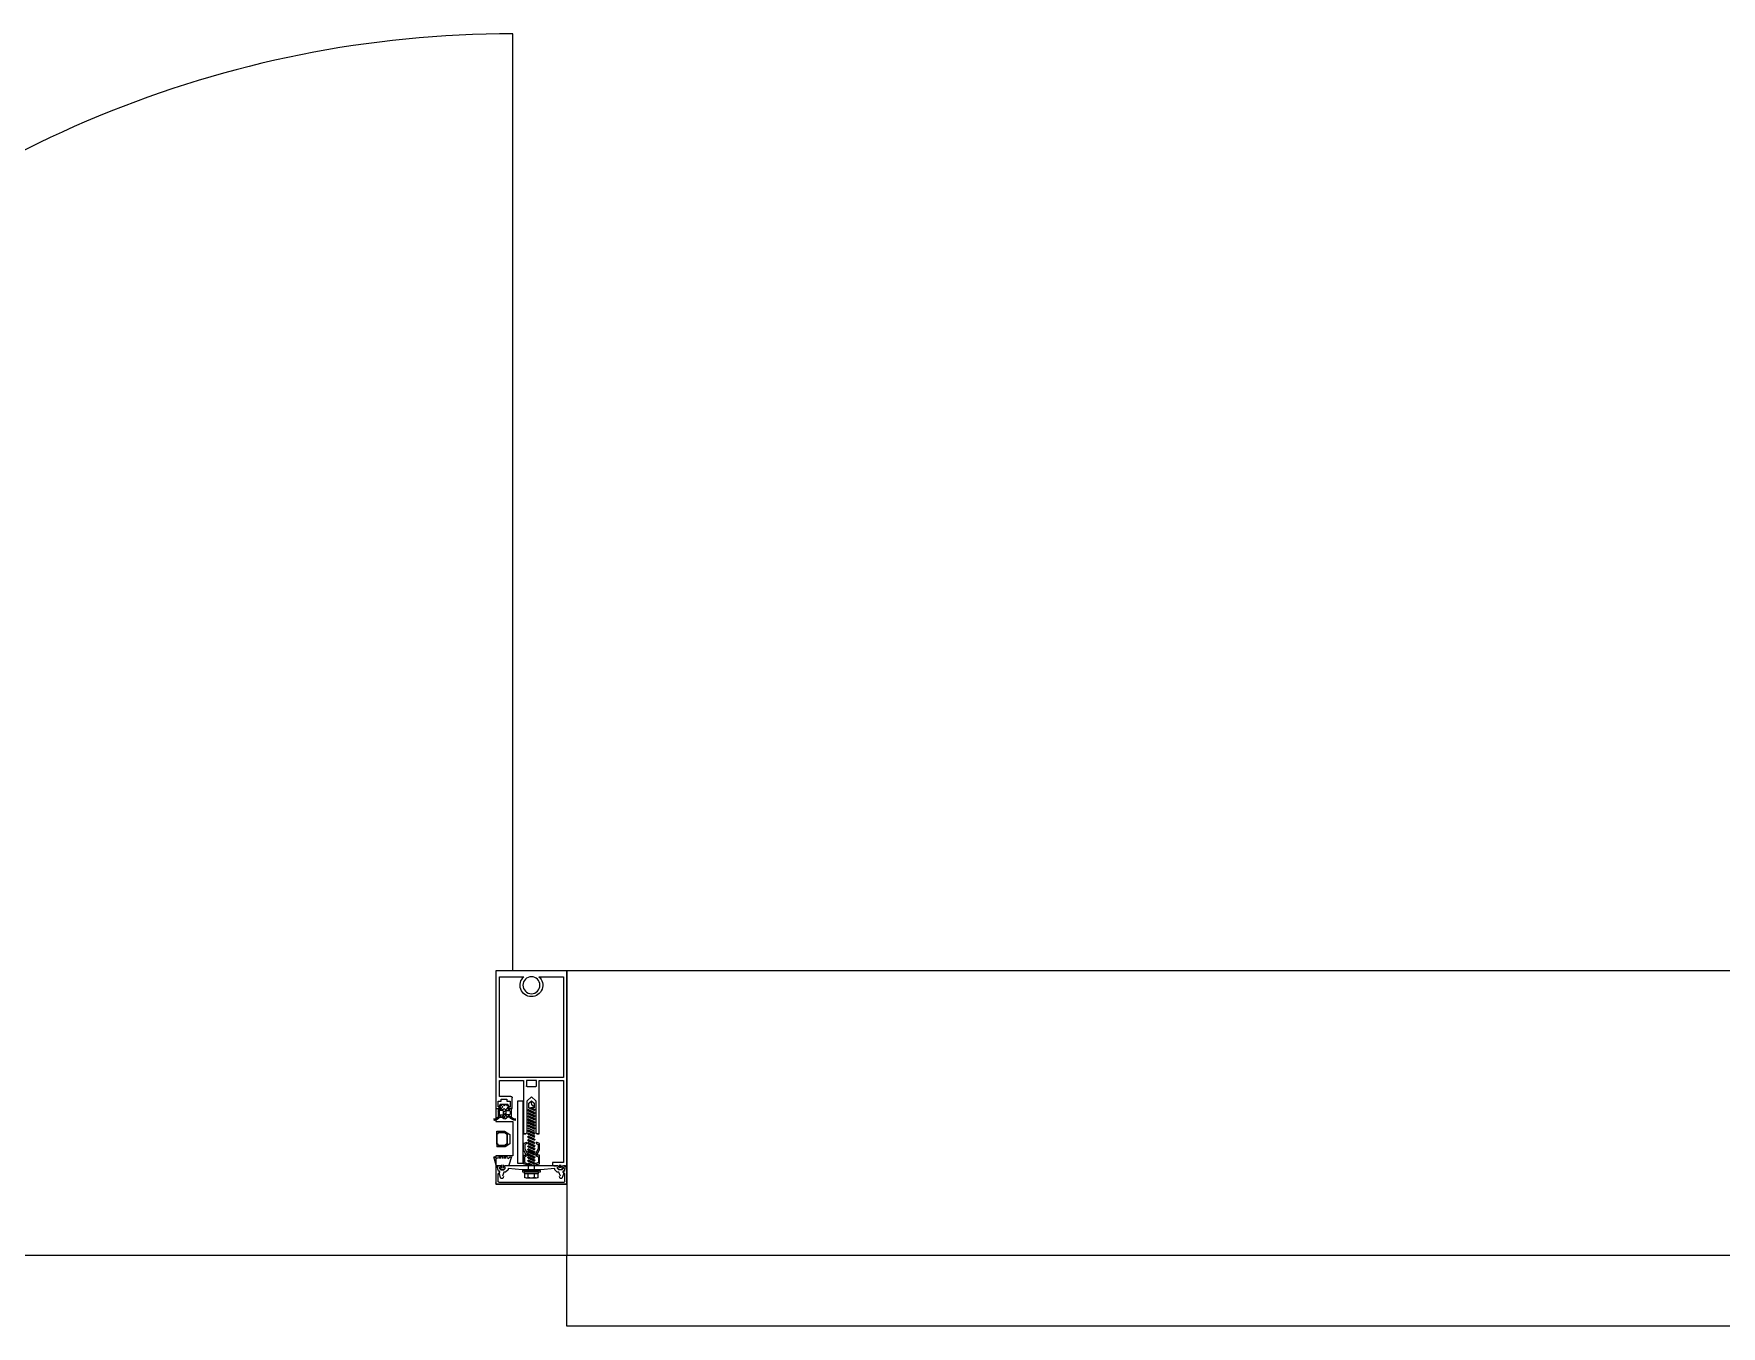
# Model space of a CAD drawing. Header units: metres. Extents: x 22.6 to 101.3, y 9.4 to 67.4.
# Drawn here: x 43.169 to 44.356, y 11.497 to 12.407 of the extents above; entities that cross this region are included whole.
import ezdxf

# ---------------------------------------------------------------- set-up
doc = ezdxf.new("R2010")
doc.units = ezdxf.units.M
doc.linetypes.add('ECG_Line-Ptrn-Sold', pattern=[9144.001000000002, 9144.000000000002, -0.001])
doc.layers.add('00', color=252, linetype='Continuous')
for name, color, linetype, lineweight in [('A-DOOR', 5, 'Continuous', 5), ('A-HATCH', 1, 'Continuous', 9), ('A-WIN', 4, 'ECG_Line-Ptrn-Sold', 5)]:
    doc.layers.add(name, color=color, linetype=linetype, lineweight=lineweight)

# ---------------------------------------------------------------- blocks, each defined once
blk = doc.blocks.new('M_Door-Curtain-Wall-Double-Storefront - M_Door-Curtain-Wall-Double-Storefront-3337631-GROUND FLOOR PLAN')
at = {"layer": 'A-DOOR'}
for p, q in [((-0.7619999999049416, 0.1179988508672258), (-0.7619999999049416, 0.7775499999049412)), ((0.7619999999049416, 0.1179988508673025), (0.7619999999049416, 0.7775499999049418))]:
    blk.add_line(p, q, dxfattribs=at)
for centre, radius, start, end in [((-0.7619999999049416, 0.01554999999999971), 0.7619999999049422, 3.943887805014761e-13, 90.0000000000004), ((0.7619999999049416, 0.01555000000000016), 0.7619999999049409, 89.9999999999996, 179.9999999999996)]:
    blk.add_arc(centre, radius, start, end, dxfattribs=at)
blk = doc.blocks.new('Rectangular Mullion - ECG-RIGHT-END-MULION-PROFIL-1987638-GROUND FLOOR PLAN')
at = {"layer": 'A-HATCH'}
for p, q in [((-0.02994429011264704, 0.01900114912644702), (-0.02994429011264706, 0.03100114912889175)), ((-0.004944290113579289, 0.0320011491327335), (-0.02894429018156493, 0.03200114913273346)), ((-0.02844429009960943, 0.03000114912505006), (-0.02844429009960942, 0.02450114913646)), ((-0.02794429025048325, 0.03050114913424958), (-0.004944290113579289, 0.03050114913424962)), ((-0.02634429017448776, 0.02800114913192036), (-0.02768644104897164, 0.02438275812182475)), ((-0.0251583747416183, 0.02800114913192036), (-0.02634429017448776, 0.02800114913192036)), ((-0.02432517351949521, 0.02360114912665839), (-0.02534429024340565, 0.02640114912868403)), ((-0.02464429026836417, 0.02658871356619084), (-0.02515837474161831, 0.02800114913192036)), ((-0.01004940280735929, 0.02342981346156041), (-0.01004940280735929, 0.02454597778514771)), ((-0.01004940280735929, 0.02454597778514771), (0.0001608321693489901, 0.02454597778514773)), ((-0.009585301217506923, 0.02749070237275186), (-0.00958530121750692, 0.02454597778514771)), ((-0.001509933554112495, 0.02769954808818361), (-0.00837863708389826, 0.02769954808818359)), ((-0.007171972950289103, 0.02749070237275169), (-0.007171972950289099, 0.02454597778514771)), ((0.01905570995440635, 0.03200114913273353), (-0.004944290113579289, 0.0320011491327335)), ((-0.004944290113579289, 0.03050114913424962), (0.01805571002332423, 0.03050114913424965)), ((-0.002716597687725729, 0.02749070237275357), (-0.002716597687725724, 0.02454597778514773)), ((-0.0003032694205033396, 0.02749070237275258), (-0.0003032694205033354, 0.02454597778514773)), ((0.0001608321693489901, 0.02454597778514773), (0.0001608321693489901, 0.02342981346156043)), ((0.01545571001624754, 0.02640114912868045), (0.01443659329233712, 0.02360114912665846)), ((0.01526979451445885, 0.02800114913192043), (0.01475571004120563, 0.02658871356619453)), ((0.01645570994732786, 0.02800114913192043), (0.01526979451445885, 0.02800114913192043)), ((0.01779786082181222, 0.02438275812182382), (0.01645570994732786, 0.02800114913192043)), ((0.01855570987245045, 0.03000114912505013), (0.01855570987245045, 0.02450114913645675)), ((0.02005570988548802, 0.01900114912644709), (0.02005570988548801, 0.03100114912889181)), ((-0.02974429021956424, 0.01857121971773565), (-0.03147825662413636, 0.0128721899493487)), ((-0.03085836502262172, 0.01256589921493676), (-0.02917026279861083, 0.01401754181666027)), ((-0.02904429024452276, 0.01900114912644702), (-0.02994429011264704, 0.01900114912644702)), ((-0.02654429030040347, 0.01900114912644702), (-0.02974429021956424, 0.01900114912644702)), ((-0.02842711977107615, 0.02250129655741856), (-0.02904429024452276, 0.01900114912644702)), ((-0.02824397006215242, 0.02240573329943746), (-0.02884429011860705, 0.01900114912644702)), ((-0.02884429011860706, 0.01900114912644702), (-0.02714429021248346, 0.01900114912644702)), ((-0.02853907266067091, 0.01391503575382766), (-0.02819713282461207, 0.01256589921493677)), ((-0.02766041347634591, 0.01256589921493677), (-0.02731847337814023, 0.01391503575382766)), ((-0.02734429010556991, 0.02100114913413043), (-0.02634429017448776, 0.02200114913797215)), ((-0.02734429010556991, 0.02000114913028874), (-0.02734429010556991, 0.02100114913413043)), ((-0.02654162557643042, 0.0213082558881292), (-0.02712195570016349, 0.02072792582260654)), ((-0.02670528104895475, 0.01391503575382766), (-0.02636334121289591, 0.01256589921493677)), ((-0.02654429030040347, 0.02030114912998513), (-0.02654429030040347, 0.01900114912644702)), ((-0.02634429017448776, 0.02200114913797215), (-0.02434429007949059, 0.02200114913797215)), ((-0.02465406147198639, 0.02160114913352328), (-0.0258345188889096, 0.02160114913352328)), ((-0.02582662183531721, 0.01256589921493677), (-0.02548468199925428, 0.01391503575382766)), ((-0.02574429026240416, 0.02050114912493544), (-0.02574429026240415, 0.01850114913180304)), ((-0.02500389836164212, 0.01391503575382766), (-0.02466195852557919, 0.01256589921493677)), ((-0.02474429009849231, 0.01850114913180033), (-0.02474429009849231, 0.02050114912493273)), ((-0.02434429007949059, 0.02200114913797215), (-0.02334429014840891, 0.02100114913413043)), ((-0.02311586303072031, 0.02360114912665839), (-0.02432517351949521, 0.02360114912665839)), ((-0.02412523914800093, 0.01256589921493677), (-0.02378329931193756, 0.01391503575382766)), ((-0.02334429014840891, 0.02070559131252349), (-0.02394695478446029, 0.02130825588812892)), ((-0.02394429029332225, 0.01900114912644702), (-0.02394429029332225, 0.02030114912998605)), ((-0.02074429014133178, 0.01900114912644702), (-0.02394429029332225, 0.01900114912644702)), ((-0.004944290113579289, 0.01900114912644706), (-0.02354429027432466, 0.01900114912644702)), ((-0.02334429014840891, 0.02100114913413043), (-0.02334429014840891, 0.02000114913028874)), ((-0.02317010698275617, 0.01391503575382766), (-0.0228281671466928, 0.01256589921493677)), ((-0.02134429028624556, 0.02182957625121736), (-0.02311586303072031, 0.02360114912665839)), ((-0.02229144779842754, 0.01256589921493677), (-0.02194950770022143, 0.01391503575382766)), ((-0.01134429027693458, 0.02200114913797217), (-0.02134429028624556, 0.02100114913413043)), ((-0.02134429028624556, 0.02100114913413043), (-0.02134429028624556, 0.02182957625121736)), ((-0.02131831756228557, 0.01401754181665754), (-0.01963021533827877, 0.01256589921493677)), ((-0.01901032373676006, 0.01287218994935148), (-0.02074429014133176, 0.01857121971773842)), ((-0.01449308038475081, 0.01748773730654858), (-0.01449308038475074, -0.02657153043577791)), ((-0.0109745118415356, 0.01748773730654858), (-0.01449308038475081, 0.01748773730654858)), ((-0.004944290113579289, 0.02200114913797218), (-0.01134429027693458, 0.02200114913797216)), ((-0.01128701184153562, 0.02231364913797307), (-0.01128701184153563, 0.02342981346156041)), ((-0.01128701184153563, 0.02342981346156041), (0.001398431614377081, 0.02342981346156043)), ((0.001398431614377081, 0.02231364913797309), (-0.01128701184153562, 0.02231364913797307)), ((-0.01097451184153553, -0.02657153043577791), (-0.0109745118415356, 0.01748773730654858)), ((-0.00794535413263046, 0.01830191065003906), (-0.01044429020019404, 0.01773252196553435)), ((-0.01044429020019404, 0.01773252196553435), (-0.01044429020019403, 0.01165163739862629)), ((0.0001608321693489901, 0.02342981346156043), (-0.01004940280735929, 0.02342981346156041)), ((-0.00978441585825684, 0.01670425926577293), (-0.007945354132630457, 0.0173678735047427)), ((-0.009784415858256831, 0.01266694818675962), (-0.00978441585825684, 0.01670425926577293)), ((-0.007945354132630462, 0.01217417308254819), (-0.009784415858256831, 0.01266694818675962)), ((-0.007945354132630457, 0.0173678735047427), (-0.007945354132630457, 0.01830191065003905)), ((-0.007945354132630457, 0.01045160114044149), (-0.007945354132630462, 0.01217417308254819)), ((-0.002159752493219708, 0.01317665268806136), (-0.007728971571425326, 0.0111670338543275)), ((-0.002159688565431956, 0.01752770600642665), (-0.00772890764363802, 0.01551808717269005)), ((-0.00772889965268386, 0.01769359100559207), (-0.004596946296030005, 0.01882360518229719)), ((-0.002159680574478711, 0.01535223340835849), (-0.007728899652683857, 0.01334261457462463)), ((-0.002690223437890187, 0.01362367876502989), (-0.007259427926001814, 0.01156271670159397)), ((-0.007259427925998633, 0.01156271670159851), (-0.002690223437890191, 0.01362367876502989)), ((-0.007259356007252629, 0.01808927385286492), (-0.005631325066868463, 0.01882360518229719)), ((-0.005631325066875738, 0.01882360518229719), (-0.007259356007252629, 0.01808927385286492)), ((-0.002690159510101489, 0.01797473208338608), (-0.007259363998209017, 0.01591377001996109)), ((-0.007259363998210849, 0.01591377001995656), (-0.002690159510101493, 0.01797473208338608)), ((-0.002690151519141915, 0.01579925948532793), (-0.007259356007254858, 0.01373829742189841)), ((-0.007259356007253508, 0.01373829742189841), (-0.002690151519141914, 0.01579925948532793)), ((-0.002716602482300275, 0.01491713816787645), (-0.007193847503125473, 0.0128975827939906)), ((-0.007193847503125479, 0.0128975827939906), (-0.00301652194033596, 0.01478178594881077)), ((-0.002716674401039918, 0.01274155744757749), (-0.007193847503125475, 0.01072210659156766)), ((-0.007193847503125479, 0.01072210659156766), (-0.003016513949378619, 0.01260631335074443)), ((-0.0027166104732544, 0.01709261076593825), (-0.007193783575335863, 0.01507315990992933)), ((-0.007193783575335867, 0.01507315990992933), (-0.003016450021588567, 0.01695736666910611)), ((-0.007171979343051447, 0.02231364913797309), (-0.002716610473254434, 0.02231364913797309)), ((-0.007171979343051442, 0.01882360518229719), (-0.007171979343051447, 0.02231364913797309)), ((-0.007171979343051442, 0.01882360518229719), (-0.005631325066875738, 0.01882360518229719)), ((-0.00271661047325443, 0.01882360518229719), (-0.007171979343051442, 0.01882360518229719)), ((-0.007049650268802263, 0.01731364913797037), (-0.003702090986480735, 0.01882360518229719)), ((-0.003702090986481242, 0.01882360518229719), (-0.007049650268802297, 0.01731364913797037)), ((-0.005631325066875738, 0.01882360518229719), (-0.004596946296030035, 0.01882360518229719)), ((0.001455710049771962, 0.02200114913797218), (-0.004944290113579289, 0.02200114913797216)), ((0.01365571004716564, 0.01900114912644709), (-0.004944290113579289, 0.01900114912644706)), ((-0.004596946296030035, 0.01882360518229719), (-0.003702090986481242, 0.01882360518229719)), ((-0.003702090986481242, 0.01882360518229719), (-0.00271661047325443, 0.01882360518229719)), ((-0.002716610473254434, 0.02231364913797309), (-0.00271661047325443, 0.01882360518229719)), ((-0.001777432653359305, 0.01736787350474272), (-0.001777432653359305, 0.01830191065003905)), ((-0.001777432653359307, 0.01830191065003904), (0.0007215034142047516, 0.01773252196553434)), ((6.16290722675356e-05, 0.01670425926577295), (-0.001777432653359305, 0.01736787350474272)), ((-0.001777432653359309, 0.01217417308254819), (6.162907226754308e-05, 0.01266694818675962)), ((-0.001777432653359305, 0.0104516011404415), (-0.001777432653359309, 0.01217417308254819)), ((6.162907226754308e-05, 0.01266694818675962), (6.162907226753462e-05, 0.01670425926577295)), ((0.0007215034142047531, 0.01773252196553435), (0.0007215034142047616, 0.01165163739862631)), ((0.001398431614377081, 0.02342981346156043), (0.001398431614377081, 0.02231364913797309)), ((0.01145571005908658, 0.02100114913413048), (0.001455710049771926, 0.02200114913797218)), ((0.009783063649687855, 0.01670740770725659), (0.009783063649687855, 0.01900114912644708)), ((0.01755570975696551, 0.01670740770725657), (0.009783063649687855, 0.01670740770725659)), ((0.01085570991417324, 0.01900114912644708), (0.01405571006616371, 0.01900114912644708)), ((0.01322728280356129, 0.02360114912665846), (0.01145571005908658, 0.02182957625121743)), ((0.01145571005908658, 0.02182957625121743), (0.01145571005908658, 0.02100114913413048)), ((0.01443659329233712, 0.02360114912665846), (0.01322728280356129, 0.02360114912665846)), ((0.01445570985233204, 0.02200114913797221), (0.01345570992125037, 0.0210011491341305)), ((0.01345570992125037, 0.02070559131252356), (0.01405837455730204, 0.02130825588812881)), ((0.01345570992125037, 0.0210011491341305), (0.01345570992125037, 0.02000114913028881)), ((0.01405571006616371, 0.01900114912644708), (0.01405571006616371, 0.02030114912998612)), ((0.01645570994732922, 0.02200114913797221), (0.01445570985233204, 0.02200114913797221)), ((0.01476548124482741, 0.02160114913352334), (0.01594593866174744, 0.02160114913352334)), ((0.01485570987133377, 0.01850114913180039), (0.01485570987133377, 0.0205011491249328)), ((0.01585571003524517, 0.02050114912493551), (0.01585571003524517, 0.0185011491318031)), ((0.0174557098784109, 0.0210011491341305), (0.01645570994732922, 0.02200114913797221)), ((0.01665304534927329, 0.02130825588812877), (0.01723337547300132, 0.0207279258226066)), ((0.01665571007324087, 0.0203011491299852), (0.01665571007324087, 0.01900114912644709)), ((0.01665571007324087, 0.01900114912644709), (0.01985570999240205, 0.01900114912644709)), ((0.0174557098784109, 0.02000114913028881), (0.0174557098784109, 0.0210011491341305)), ((0.01895570989144805, 0.01900114912644709), (0.01755570975696552, 0.01900114912644709)), ((0.01755570975696563, -0.04099703141618886), (0.01755570975696553, 0.01670740770725657)), ((0.01835538983499382, 0.02240573329943779), (0.01895570989144805, 0.01900114912644709)), ((0.01853853954391722, 0.02250129655742195), (0.01915571001736423, 0.01900114912644709)), ((0.01915571001736423, 0.01900114912644709), (0.02005570993391818, 0.01900114912644709)), ((0.02005570993391818, 0.01900114912644709), (0.0200557099339184, -0.1179988508672666)), ((-0.02340816355864098, 0.005626799641834205), (-0.02916485186288563, 0.005626799641834188)), ((-0.02916485186288561, -0.003610380092843291), (-0.02916485186288562, 0.005626799641834188)), ((-0.02826485176193245, 0.003952381027701939), (-0.02916485186288601, 0.003952381027701939)), ((-0.02916485186288601, 0.003952381027701939), (-0.029164851862886, -0.003610380092843291)), ((-0.02826485176193245, 0.004789590342043569), (-0.02396735175135127, 0.004789590342043569)), ((-0.02826485176193245, 0.004789590342043569), (-0.02826485176193245, 0.003952381027701939)), ((-0.02396735175135127, 0.004789590342043569), (-0.02826485176193245, 0.004789590342043569)), ((-0.02396735175134717, 0.004789590342043569), (-0.02196485175373825, 0.003547729867354854)), ((-0.02196485175373824, 0.003547729867350003), (-0.02396735175135127, 0.004789590342043569)), ((-0.02016485178465677, 0.003615443470100687), (-0.02340816355864098, 0.005626799641834205)), ((-0.02196485175373045, 0.003547729867345162), (-0.02196485175373044, -0.003205728932486531)), ((-0.02196485175373823, -0.00320572893249137), (-0.02196485175373824, 0.003547729867350002)), ((-0.02016485178465676, -0.003052240554801955), (-0.02016485178465677, 0.003615443470100685)), ((-0.0201648517846527, -0.001196525272765686), (-0.02016485178465271, 0.001315404838745324)), ((-0.008597156049444755, 0.01165163739862629), (-0.01044429020019404, 0.007716974049825083)), ((-0.01044429020019403, 0.01165163739862629), (-0.008597156049444755, 0.01165163739862629)), ((-0.01044429020019404, 0.007716974049825068), (-0.01044429020019403, 0.003366024528458486)), ((-0.01044429020019404, 0.003366024528458483), (-0.008352399320064055, 0.002383982930031679)), ((-0.009614500023484919, 0.006896078571662006), (-0.007945354132630455, 0.0104516011404415)), ((-0.009614500023484913, 0.004114753229229199), (-0.009614500023484917, 0.006896078571662004)), ((-0.008352399320064055, 0.003522257987751186), (-0.009614500023484913, 0.004114753229229199)), ((-0.008352399320064055, 0.002383982930031679), (-0.008352399320064055, 0.003522257987751186)), ((-0.002159744502265582, 0.0110011800900023), (-0.007728963580470287, 0.008991561256265697)), ((-0.002159720529182572, 0.009593214592951285), (-0.007728939607388194, 0.00758359575921651)), ((-0.002159720529182572, 0.005242265071584669), (-0.007728939607388194, 0.003232646237849894)), ((-0.002159712538225266, 0.007417741994888569), (-0.007728931616431768, 0.005408123161152915)), ((-0.002159712538225266, 0.003066792473521074), (-0.007728931616431764, 0.001057173639785385)), ((-0.002159720529186667, 0.0007074197804716575), (-0.007614851892111166, -0.001261031195059058)), ((-0.002690215446931054, 0.01144820616696538), (-0.007259419935043116, 0.009387244103533999)), ((-0.007259419935045388, 0.009387244103534913), (-0.002690215446931058, 0.01144820616696538)), ((-0.002690191473851698, 0.01004024066991707), (-0.007259395961964675, 0.007979278606483899)), ((-0.007259395961962378, 0.007979278606487554), (-0.002690191473851702, 0.01004024066991707)), ((-0.002690191473851698, 0.00568929114855049), (-0.007259395961964679, 0.003628329085116404)), ((-0.007259395961962378, 0.003628329085120024), (-0.002690191473851702, 0.00568929114855049)), ((-0.002690191473851698, 0.001154445857437479), (-0.007259395961964679, -0.0009065162059966086)), ((-0.007259395961962378, -0.0009065162059948147), (-0.002690191473851698, 0.00115444585743748)), ((-0.002690183482893444, 0.007864768071854392), (-0.00725938797100368, 0.005803806008423045)), ((-0.007259387971002804, 0.005803806008423925), (-0.002690183482893448, 0.007864768071854392)), ((-0.002690183482893444, 0.003513818550486896), (-0.00725938797100368, 0.001452856487056429)), ((-0.007259387971002804, 0.001452856487057343), (-0.002690183482893448, 0.003513818550486896)), ((-0.002716666410085759, 0.01056608484951207), (-0.007193839511882088, 0.008546633993262113)), ((-0.007193839511882093, 0.008546633993262113), (-0.003016489976300617, 0.01043084796112665)), ((-0.00271664243700505, 0.009158119352465587), (-0.007193815539088339, 0.007138668496453052)), ((-0.007193815539088344, 0.007138668496453052), (-0.00301648198534057, 0.009022875255631651)), ((-0.00271664243700505, 0.004807169831098091), (-0.007193815539088339, 0.002787718975086436)), ((-0.007193815539088344, 0.002787718975086436), (-0.00301648198534057, 0.004671925734265035)), ((-0.00271664243700505, 0.0002723245399841657), (-0.007193815539088339, -0.001747126316027489)), ((-0.007193815539088344, -0.001747126316027489), (-0.00301648198534057, 0.0001370804431501968)), ((-0.002716634446048623, 0.006982646754401992), (-0.007193807548128736, 0.00496319589838851)), ((-0.007193807548128736, 0.00496319589838851), (-0.003016458012546347, 0.006847409866254873)), ((-0.002716634446048623, 0.002631697233035375), (-0.007193807548133266, 0.0006122463770210136)), ((-0.007193807548133271, 0.0006122463770210138), (-0.003016458012550442, 0.002496460344887343)), ((-0.000108286762504377, 0.006896078571662041), (-0.001777432653359309, 0.0104516011404415)), ((-0.001370387465925234, 0.003522257987751186), (-0.0001082867625043763, 0.004114753229229199)), ((-0.001370387465925234, 0.002383982930031696), (-0.001370387465925234, 0.003522257987751186)), ((0.0007215034142047601, 0.003366024528458506), (-0.001370387465925234, 0.002383982930031696)), ((-0.001125630736544542, 0.01165163739862631), (0.0007215034142047537, 0.007716974049825102)), ((0.0007215034142047616, 0.01165163739862631), (-0.001125630736544542, 0.01165163739862631)), ((-0.0001082867625043763, 0.004114753229229199), (-0.0001082867625043805, 0.006896078571662055)), ((0.0007215034142047531, 0.007716974049825102), (0.0007215034142047616, 0.003366024528458503)), ((-0.02916485186288561, -0.003610380092843291), (-0.02916485186288561, -0.005284798692422736)), ((-0.02826485176193204, -0.003610380092843291), (-0.02916485186288561, -0.003610380092843291)), ((-0.02916485186288561, -0.003610380092843291), (-0.02826485176193204, -0.003610380092843291)), ((-0.02916485186288561, -0.005284798692422736), (-0.02376485195564531, -0.005284798692422718)), ((-0.02826485176193204, -0.004447589392635755), (-0.02826485176193204, -0.003610380092843291)), ((-0.02826485176193614, -0.003610380092843291), (-0.02826485176193614, -0.004447589392635755)), ((-0.02396735175135814, -0.004447589392635755), (-0.02826485176193204, -0.004447589392635755)), ((-0.02826485176193204, -0.004447589392635755), (-0.02396735175135814, -0.004447589392635755)), ((-0.02196485175373824, -0.00320572893249622), (-0.0239673517513536, -0.004447589392635755)), ((-0.02396735175135814, -0.004447589392635755), (-0.02196485175373823, -0.003205728932491369)), ((-0.02376485195564531, -0.00528479869242272), (-0.02016485178465676, -0.003052240554801954)), ((-0.009004748700007672, -0.003300801772945932), (-0.01044429020019403, -0.003300801772945932)), ((-0.01044429020019403, -0.003300801772945932), (-0.008844290124368192, -0.003300801772945932)), ((-0.01044429020019397, -0.04099703141618892), (-0.01044429020019403, -0.003300801772945932)), ((-0.008844290124368192, -0.003300801772945932), (-0.00782416632546961, -0.00432092561425514)), ((-0.002159720529186633, -0.003643529740895838), (-0.00782416632546961, -0.005687510556702981)), ((-0.00782416632546961, -0.00432092561425514), (-0.007824166325469577, -0.02655566753661485)), ((-0.002159712538225232, -0.007124288060414668), (-0.007824166325469605, -0.009168271759711109)), ((-0.002159720529186633, -0.009299764983718584), (-0.007824166325469598, -0.01134374579952572)), ((-0.002159712538225232, -0.01147523758178128), (-0.0078241663254696, -0.0135192212810786)), ((-0.002273728335052314, -0.001509194724461538), (-0.007728931616431764, -0.003477671651327626)), ((-0.002690191473851664, -0.003196503663930051), (-0.007259395961964641, -0.005257465727363225)), ((-0.007259395961962344, -0.005257465727361397), (-0.002690191473851668, -0.003196503663930051)), ((-0.002690191473851664, -0.00885273890675278), (-0.007259395961964641, -0.01091370097018232)), ((-0.007259395961962344, -0.01091370097018413), (-0.002690191473851668, -0.00885273890675278)), ((-0.002690183482893444, -0.00102102674062703), (-0.00725938797100368, -0.003081988804057496)), ((-0.00725938797100277, -0.003081988804057496), (-0.002690183482893415, -0.00102102674062703)), ((-0.002690183482894324, -0.005371976261994559), (-0.007259387971002766, -0.007432938325425026)), ((-0.00725938797100277, -0.007432938325425026), (-0.002716642437005019, -0.005383910702838564)), ((-0.002690183482893411, -0.006677261983448879), (-0.007259387971003646, -0.008738224046875675)), ((-0.00725938797100277, -0.008738224046879312), (-0.002690183482893415, -0.006677261983448879)), ((-0.002690183482893411, -0.01102821150481546), (-0.007259387971003651, -0.01308917356824319)), ((-0.00725938797100277, -0.01308917356824683), (-0.002690183482893409, -0.01102821150481546)), ((-0.002716642437005016, -0.00407862498138245), (-0.007193815539088305, -0.006098075837394985)), ((-0.00719381553908831, -0.006098075837394985), (-0.003054566848172953, -0.004231047442128947)), ((-0.002716642437005016, -0.005383910702838564), (-0.007193815539088305, -0.007403361558850219)), ((-0.00719381553908831, -0.007403361558850219), (-0.003016481985340536, -0.005519154799671619)), ((-0.002716642437005016, -0.00973486022420518), (-0.007193815539088305, -0.01175431108021682)), ((-0.00719381553908831, -0.01175431108021682), (-0.003016481985340536, -0.009870104321039132)), ((-0.002716634446048623, -0.00190314805807855), (-0.007193807548133266, -0.003922598914092912)), ((-0.007193807548133237, -0.003922598914092912), (-0.003016458012550403, -0.002038384946227461)), ((-0.002716634446048589, -0.007559383300901279), (-0.007193807548133232, -0.00957883415691109)), ((-0.007193807548133237, -0.00957883415691109), (-0.003016458012550407, -0.007694620189044743)), ((-0.001898620460517346, -0.004155132166190613), (-0.00104429010279069, -0.003300801772945916)), ((-0.00189862046051731, -0.02655566753661485), (-0.001898620460517348, -0.004155132166190611)), ((-0.00104429010279069, -0.003300801772945916), (0.0005557099730319791, -0.003300801772945916)), ((-2.372819907510184e-05, -0.003300801772945916), (-0.00104429010279069, -0.003300801772945916)), ((-0.00104429010279069, -0.003300801772945916), (0.0005557099730319791, -0.003300801772945916)), ((0.0005557099730319791, -0.003300801772945916), (0.0005557099730320383, -0.04099703141618889)), ((-0.03042980376965771, -0.01289904216044676), (-0.03117926321524661, -0.01364850150416999)), ((-0.02954590063497558, -0.01420013143449337), (-0.03086519006135465, -0.0128244401459022)), ((-0.02994429016113303, -0.02128388465690225), (-0.02764429011003972, -0.02128388465690225)), ((-0.02994429016113287, -0.1179988508672666), (-0.02994429016113303, -0.02128388465690225)), ((-0.02886344822010652, -0.01351767897596988), (-0.02954590063497416, -0.01420013143449419)), ((-0.02698929559992646, -0.0198203346158236), (-0.02845284546585098, -0.02128388465690225)), ((-0.02844839378813436, -0.01524123628815616), (-0.02766706210507322, -0.01450628503683644)), ((-0.02607109093660416, -0.01509530634985841), (-0.02844839378813436, -0.01747260923049018)), ((-0.02844839378813436, -0.01524123628815616), (-0.02685069151776065, -0.01683893852942512)), ((-0.02844839378813436, -0.02128388465690223), (-0.02844839378813436, -0.01524123628815617)), ((-0.02844839378813436, -0.01747260923049017), (-0.0275782460681537, -0.01829637634410411)), ((-0.0275782460681537, -0.01829637634410411), (-0.02844839378813436, -0.01909444064268265)), ((-0.02844839378813436, -0.01909444064268265), (-0.0250421224842828, -0.02245433151801827)), ((-0.02694429013500189, -0.02128388465690223), (-0.02844839378813436, -0.02128388465690223)), ((-0.02844429014803951, -0.02248388465569333), (-0.0284442901480395, -0.02628388466155702)), ((-0.02694429013500189, -0.02248388465569333), (-0.02844429014803951, -0.02248388465569333)), ((-0.02776830223011096, -0.02248388465569333), (-0.02694429013500189, -0.02248388465569333)), ((-0.02694429013500186, -0.02413190907874123), (-0.02776830223011096, -0.02248388465569333)), ((-0.02764429011003972, -0.02128388465690223), (-0.02694429013500189, -0.02198388466104572)), ((-0.0275782460681537, -0.0195731309581881), (-0.02757824606815371, -0.01708614220161616)), ((-0.02740874698939002, -0.02248388465569333), (-0.02576072256634209, -0.02413190907874123)), ((-0.02733104255603779, -0.01683893852942512), (-0.02487008411990497, -0.01683893852942512)), ((-0.02480430311913664, -0.0198203346158236), (-0.02733104255603779, -0.0198203346158236)), ((-0.02721237562981701, -0.01509530634985841), (-0.02535834814031564, -0.01509530634985841)), ((-0.02694429013500189, -0.02198388466104572), (-0.02480430311913664, -0.0198203346158236)), ((-0.02694429013500189, -0.02248388465569333), (-0.02694429013500189, -0.02128388465690223)), ((-0.02504212248428281, -0.02245433151801827), (-0.02671969983348458, -0.02413190907874123)), ((-0.02584617048124005, -0.01509530634985841), (-0.02279776682699253, -0.01814371001865785)), ((-0.02285358405477823, -0.01406279177489322), (-0.02562973088206694, -0.01683893852942512)), ((-0.02549112703273138, -0.0198203346158236), (-0.02405521889387432, -0.02125624265474399)), ((-0.02248070690403144, -0.01683893852942512), (-0.02495184677040506, -0.01436779883767173)), ((-0.02468901079701415, -0.02301862838113103), (-0.02357573014305966, -0.02413190907874123)), ((-0.02170110632287447, -0.01509530634985841), (-0.0246228803749598, -0.01801708046014956)), ((-0.0246228803749598, -0.01708614220161344), (-0.0246228803749598, -0.01957313095818627)), ((-0.0246228803749598, -0.01850358882120981), (-0.02144429016480378, -0.02168217917688363)), ((-0.02342142698908423, -0.02301862838113103), (-0.02453470764303872, -0.02413190907874123)), ((-0.02405521889387432, -0.02125624265474399), (-0.02261931084075263, -0.0198203346158236)), ((-0.02206229929446067, -0.01509530634985841), (-0.02323493868301846, -0.01389971444357008)), ((-0.02279776682699254, -0.01708614220161344), (-0.02279776682699253, -0.01957313095818627)), ((-0.02261931084075262, -0.0198203346158236), (-0.02008960487874333, -0.0198203346158236)), ((-0.02250997581141225, -0.0230126712053836), (-0.02142643927218455, -0.02409620759909122)), ((-0.02008960487874333, -0.01683893852942512), (-0.02248070690403144, -0.01683893852942512)), ((-0.02070169079670836, -0.02248388465569333), (-0.02234971521975628, -0.02413190907874123)), ((-0.02043431856291478, -0.0198203346158236), (-0.02231671450281806, -0.02170273057027789)), ((-0.02020827180497062, -0.01509530634985841), (-0.02206229929446067, -0.01509530634985841)), ((-0.0220393468494906, -0.01509530634985841), (-0.02029571471358009, -0.01683893852942512)), ((-0.02144429016480378, -0.02198388466104752), (-0.02074428995693164, -0.02128388465690222)), ((-0.02144429016480378, -0.02128388465690222), (-0.02144429016480378, -0.02248388465569333)), ((-0.01897225341381702, -0.02128388465690222), (-0.02144429016480378, -0.02128388465690222)), ((-0.01994429015176614, -0.02248388465569333), (-0.02144429016480378, -0.02248388465569333)), ((-0.02062027783686496, -0.02248388465569333), (-0.02144429016480378, -0.02413190907874123)), ((-0.02144429016480378, -0.02248388465569333), (-0.02070169079670836, -0.02248388465569333)), ((-0.01743722885829883, -0.01301642130856018), (-0.02125974626833548, -0.01683893852942512)), ((-0.01971287628257895, -0.02128388465690222), (-0.02112114218616783, -0.0198203346158236)), ((-0.02074428995693166, -0.02128388465690223), (-0.01844429013872493, -0.02128388465690223)), ((-0.02006268757397333, -0.01488697327485007), (-0.01897225341381703, -0.01597740739135243)), ((-0.01994429015176613, -0.02628388466155702), (-0.01994429015176614, -0.02248388465569333)), ((-0.01897225341381703, -0.01673643814184123), (-0.01984240113379451, -0.01760658584726861)), ((-0.01984240113379451, -0.0195731309581881), (-0.01984240113379451, -0.01708614220161616)), ((-0.01984240113379451, -0.01729225200734454), (-0.01897225341381703, -0.01816239972732383)), ((-0.01897225341381703, -0.01835826955403554), (-0.01984240113379451, -0.0192284172594629)), ((-0.01984240113379451, -0.01891408341953885), (-0.01897225341381703, -0.01978423113951814)), ((-0.01897225341381702, -0.02054326189000328), (-0.01971287628257893, -0.02128388465690222)), ((-0.01897225341381703, -0.01509530634260415), (-0.01897225341381702, -0.02128388465690222)), ((-0.01897107759441837, -0.01379359099119502), (-0.01829174347466407, -0.01447292496543426)), ((-0.01844429013872493, -0.02128388465690223), (-0.01844429013872492, -0.02878388464933797)), ((-0.01681721187444867, -0.01376246420057722), (-0.01743722885829881, -0.01301642130856017)), ((-0.002159720529186633, -0.01365071450508518), (-0.007824166325469596, -0.01569469532089322)), ((-0.002159712538225232, -0.0158261871031488), (-0.007824166325469591, -0.01787017080244522)), ((-0.002159688565432836, -0.01800165249252647), (-0.00782416632546959, -0.02004564484225892)), ((-0.002690191473851664, -0.01320368842811938), (-0.007259395961964641, -0.01526465049154983)), ((-0.007259395961962344, -0.01526465049155164), (-0.002690191473851669, -0.01320368842811938)), ((-0.002690183482893411, -0.01537916102618389), (-0.007259387971003646, -0.0174401230896098)), ((-0.00725938797100277, -0.01744012308961344), (-0.002690183482893414, -0.01537916102618389)), ((-0.002690159510101455, -0.01755462641555703), (-0.007259363998205329, -0.01961558847898929)), ((-0.007259363998208987, -0.01961558847898748), (-0.002690159510101459, -0.01755462641555703)), ((-0.002716642437005016, -0.01408580974557269), (-0.007193815539088305, -0.01610526060158433)), ((-0.00719381553908831, -0.01610526060158433), (-0.003016481985340536, -0.01422105384240573)), ((-0.002716634446048589, -0.01191033282226877), (-0.007193807548133232, -0.01392978367827771)), ((-0.007193807548133237, -0.01392978367827771), (-0.003016458012550407, -0.01204556971041136)), ((-0.002716634446048589, -0.01626128234363539), (-0.007193807548133232, -0.0182807331996443)), ((-0.007193807548133237, -0.0182807331996443), (-0.003016458012550408, -0.01639651923177887)), ((-0.002716610473252573, -0.01843674773300851), (-0.007193783575337186, -0.0204561985890247)), ((-0.007193783575337186, -0.0204561985890247), (-0.003174674247377208, -0.01864335964183798)), ((-0.006872162169319615, -0.02161641540005409), (-0.002690183482892501, -0.01973008241619269)), ((-0.002690159510102368, -0.01973010261798361), (-0.006872162169319611, -0.02161641540005409)), ((-0.006716088846264708, -0.0217724887231058), (-0.006716088846264704, -0.02490480308600729)), ((-0.002159712538222965, -0.02017710849315669), (-0.006580959923279582, -0.02177248872310308)), ((-0.006580959923279575, -0.02177248872310308), (-0.005289015313887604, -0.02177248872310308)), ((-0.005289015313887604, -0.02177248872310308), (-0.002716634446044055, -0.02061220373364328)), ((-0.005289015313888079, -0.02177248872310308), (-0.0030165033593264, -0.02074746107567959)), ((-0.003006697939701304, -0.02177248872310308), (-0.005289015313887604, -0.02177248872310308)), ((-0.0030066979397013, -0.02490480308601187), (-0.003006697939701304, -0.02177248872310308)), ((-0.0284442901480395, -0.02628388466155702), (-0.02619429001206639, -0.02628388466155702)), ((-0.02744428998412807, -0.02978388465317969), (-0.02744428998412805, -0.04099703141618894)), ((-0.01944429006980657, -0.02978388465317967), (-0.02744428998412807, -0.02978388465317969)), ((-0.02432833284692989, -0.02413190907874123), (-0.02694429013500186, -0.02413190907874123)), ((-0.02619429001206639, -0.02628388466155702), (-0.02619429001206639, -0.02778388466004545)), ((-0.02619429001206639, -0.02778388466004545), (-0.02219429005490586, -0.02778388466004545)), ((-0.02144429016480378, -0.02413190907874123), (-0.02432833284692989, -0.02413190907874123)), ((-0.02219429005490586, -0.02628388466155702), (-0.01994429015176613, -0.02628388466155702)), ((-0.02219429005490586, -0.02778388466004545), (-0.02219429005490586, -0.02628388466155702)), ((-0.01449308038475074, -0.02657153043577791), (-0.01097451184153553, -0.02657153043577791)), ((-0.007824166325469577, -0.02655566753661485), (-0.004861393392993896, -0.02951844046909051)), ((-0.006716088846264706, -0.02490480308600729), (-0.004861393392982528, -0.0265608081609668)), ((-0.00486139339298253, -0.0265608081609668), (-0.003006697939701302, -0.02490480308601187)), ((-0.0048613933929939, -0.02951844046909051), (-0.001898620460517312, -0.02655566753661485)), ((-0.02744428998412805, -0.04099703141618894), (-0.01044429020019397, -0.04099703141618892)), ((-0.02744428998412807, -0.04299703142387236), (-0.02744428998412795, -0.1139988508664535)), ((0.01755570975696564, -0.04299703142387228), (-0.02744428998412807, -0.04299703142387236)), ((-0.008444294899770936, -0.04099703141618891), (-0.008444294899770942, -0.03718453134016697)), ((-0.004944294908152853, -0.0409970314161889), (-0.008444294899770936, -0.04099703141618891)), ((-0.00794429497788516, -0.03668453141827988), (-0.001944294838421427, -0.03668453141827987)), ((-0.001444294916535206, -0.0409970314161889), (-0.004944294908152853, -0.04099703141618891)), ((-0.00144429491653521, -0.03718453134016696), (-0.001444294916535206, -0.0409970314161889)), ((0.0005557099730320383, -0.04099703141618889), (0.01755570975696563, -0.04099703141618886)), ((0.01755570975696576, -0.1139988508664535), (0.01755570975696564, -0.04299703142387228)), ((0.0200557099339184, -0.1179988508672666), (-0.02994429016113288, -0.1179988508672666)), ((-0.02744428998412795, -0.1139988508664535), (-0.01023579273571024, -0.1139988508664535)), ((0.0003472125085488878, -0.1139988508664535), (0.01755570975696575, -0.1139988508664535))]:
    blk.add_line(p, q, dxfattribs=at)
blk.add_circle((-0.004944290113580693, -0.1079988508664544), 0.006000000000000222, dxfattribs=at)
for centre, radius, start, end in [((-0.02894429018156493, 0.03100114912889175), 0.0009999999999994354, 90, 180), ((-0.02894429018156493, 0.03100114912889175), 0.0009999999999994354, 90, 180), ((-0.02794429025048325, 0.03000114912505006), 0.0004999999999988035, 90, 180), ((-0.02844429009960943, 0.02350114913646056), 0.0009999999999994373, 270.9838357042859, 89.9999999999994), ((-0.02834429026948085, 0.02350114913646056), 0.001099999999999751, 275.2326568066592, 53.27000914081561), ((-0.00837863708389825, 0.02410920662225849), 0.003590341465925256, 70.36139872251195, 109.63860127748), ((-0.004944285319003288, 0.01571412453029765), 0.01198542355788775, 79.2883499143119, 100.7116500857311), ((-0.001509933554112487, 0.02410920662225849), 0.003590341465926103, 70.36139872251677, 109.6386012774768), ((0.0184557100423223, 0.02350114913646063), 0.001099999999999477, 126.7299908592522, 264.7673431933362), ((0.01855570987245045, 0.02350114913646063), 0.0009999999999961186, 89.9999999999996, 269.0161642957131), ((0.01805571002332423, 0.03000114912505013), 0.0004999999999988035, 0, 90), ((0.01905570995440635, 0.03100114912889181), 0.0009999999999994354, 0, 90), ((0.01905570995440635, 0.03100114912889181), 0.0009999999999994354, 0, 90), ((-0.0258345188889096, 0.02060114912968156), 0.001000000000004747, 90, 134.9999971264542), ((-0.02465406147198639, 0.02060114912968156), 0.001000000000000346, 45.00000287332105, 90), ((0.01476548124482741, 0.02060114912968163), 0.001000000000000348, 90, 134.9999971266566), ((0.01594593866174744, 0.02060114912968163), 0.001000000000004779, 45.00000287332252, 90), ((-0.03174444263423017, -0.01801597185158901), 0.004403887488484117, 40.16034329340918, 86.95331630490466), ((-0.03151935547212203, -0.01795001210894699), 0.005167148181830601, 33.53678255773433, 87.44457334533195), ((-0.02371032371738853, -0.01553883292263909), 0.001706663505008181, 90.00000000000011, 164.9370977044434), ((-0.02371032371738853, -0.01553883292263909), 0.001706663505008692, 15.06290229555209, 90.00000000000024), ((-0.01590129196265956, -0.01795001210894696), 0.005167148181835612, 90.24520568696553, 146.4632174423029), ((-0.0156762045677217, -0.01801597185158898), 0.004403887488483325, 93.0466836950948, 138.4554905999306), ((-0.0005236283806986652, -0.02590486223777195), 0.004387079934994207, 124.4714817944001, 188.5989752545937), ((-0.01944429006980657, -0.02878388464933797), 0.0009999999999949997, 269.9999999999997, 1.017777498068325e-13), ((-0.00794429497788516, -0.03718453134016697), 0.0004999999218870971, 90, 180), ((-0.001944294838421427, -0.03718453134016696), 0.0004999999218870968, 359.9999999999996, 90.00000000000001), ((-0.004944290113580693, -0.1079988508664544), 0.007999999999999584, 311.4096221092769, 228.5903778907226)]:
    blk.add_arc(centre, radius, start, end, dxfattribs=at)
blk = doc.blocks.new('Rectangular Mullion - ECG-RIGHT-END-MULION-DETAIL-3271408-GROUND FLOOR PLAN')
at = {"layer": 'A-WIN'}
for p, q in [((-0.05000000009503838, 0.01199999999999727), (-0.05000000009503838, 0.03200114913269954)), ((-0.05000000009503838, 0.03200114913269954), (0, 0.03200114913269954)), ((0, 0.03200114913269954), (0, -0.117998850867301)), ((-0.03800000009504111, 0.01199999999999727), (-0.05000000009503838, 0.01199999999999727)), ((-0.03800000009504111, -0.01199999999999727), (-0.03800000009504111, 0.01199999999999727)), ((-0.05000000009503838, -0.117998850867301), (-0.05000000009503838, -0.01199999999999727)), ((-0.05000000009503838, -0.01199999999999727), (-0.03800000009504111, -0.01199999999999727)), ((0, -0.117998850867301), (-0.05000000009503838, -0.117998850867301))]:
    blk.add_line(p, q, dxfattribs=at)

msp = doc.modelspace()

# ---------------------------------------------------------------- linework, layer by layer
at = {"layer": '00', "color": 252}
for p, q in [((44.44393060839772, 11.74732717912513), (43.54393060839772, 11.74732717912513)), ((43.54393060839772, 11.74732717912513), (43.54393060839772, 11.54732717912511)), ((41.94393060839774, 11.54732717912512), (43.54393060839772, 11.54732717912512)), ((43.54393060839772, 11.54732717912511), (44.44393060839772, 11.54732717912511)), ((43.54393060839772, 11.49732717912515), (43.54393060839772, 11.54732717912515)), ((44.44393060839772, 11.49732717912515), (43.54393060839772, 11.49732717912515))]:
    msp.add_line(p, q, dxfattribs=at)

# ---------------------------------------------------------------- block references
msp.add_blockref('M_Door-Curtain-Wall-Double-Storefront - M_Door-Curtain-Wall-Double-Storefront-3337631-GROUND FLOOR PLAN', (42.74393060839773, 11.6293283282579), dxfattribs=at)
at = {"layer": '00', "color": 252, "extrusion": (0, 0, -1), "rotation": 180}
for name, p in [('Rectangular Mullion - ECG-RIGHT-END-MULION-PROFIL-1987638-GROUND FLOOR PLAN', (-43.52387489846381, 11.6293283282579)), ('Rectangular Mullion - ECG-RIGHT-END-MULION-DETAIL-3271408-GROUND FLOOR PLAN', (-43.54393060839772, 11.6293283282579))]:
    msp.add_blockref(name, p, dxfattribs=at)

doc.saveas('drawing.dxf')
